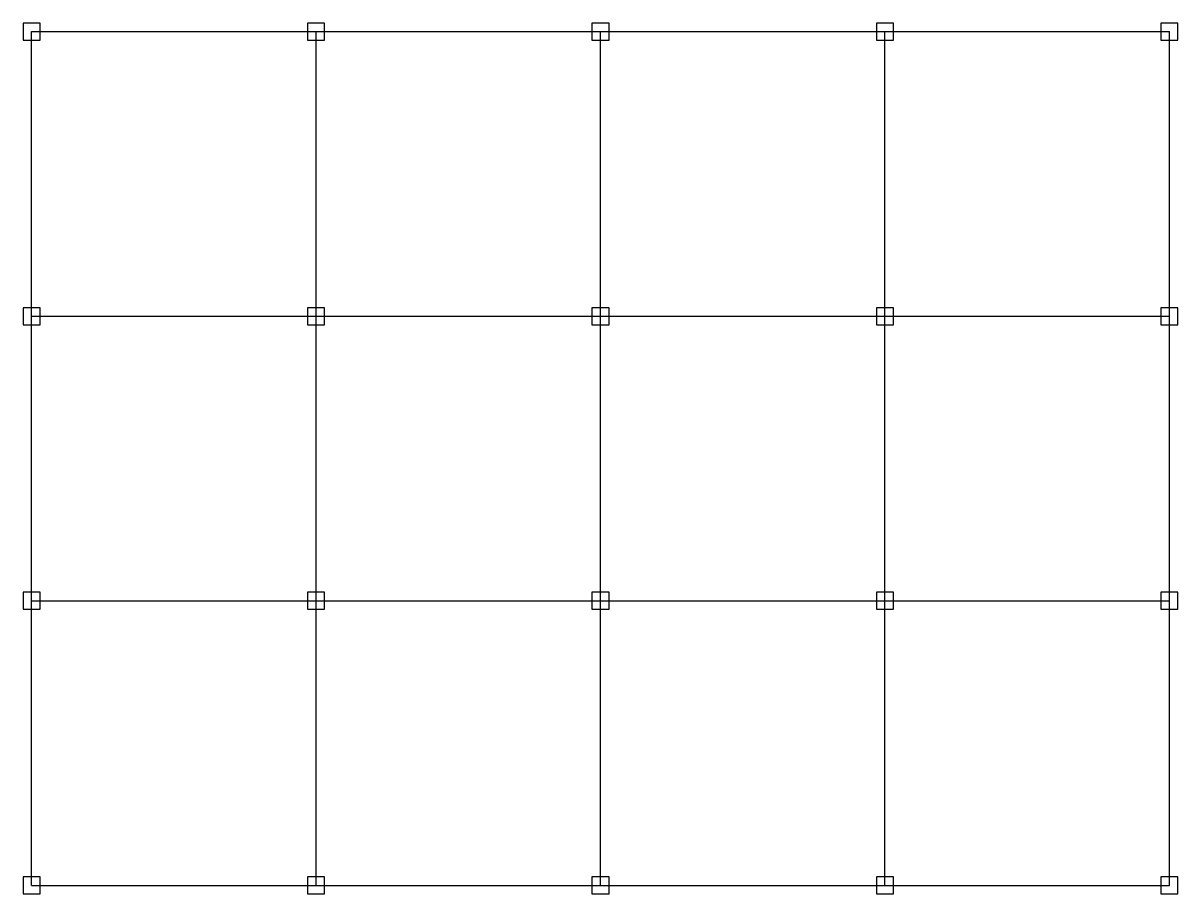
# Model space of a CAD drawing. Header units: metres. Extents: x -150 to 20150, y -150 to 15150.
import ezdxf

# ---------------------------------------------------------------- set-up
doc = ezdxf.new("R2010")
doc.units = ezdxf.units.M
doc.layers.add('BEAMS', color=3, linetype='Continuous')
doc.layers.add('COLUMNS', color=1, linetype='Continuous')

msp = doc.modelspace()

# ---------------------------------------------------------------- linework, layer by layer
at = {"layer": 'BEAMS'}
for p, q in [((0, 15000), (5000, 15000)), ((0, 10000), (0, 15000)), ((5000, 15000), (10000, 15000)), ((5000, 10000), (5000, 15000)), ((10000, 15000), (15000, 15000)), ((10000, 10000), (10000, 15000)), ((15000, 15000), (20000, 15000)), ((15000, 10000), (15000, 15000)), ((20000, 10000), (20000, 15000)), ((0, 10000), (5000, 10000)), ((0, 5000), (0, 10000)), ((5000, 10000), (10000, 10000)), ((5000, 5000), (5000, 10000)), ((10000, 10000), (15000, 10000)), ((10000, 5000), (10000, 10000)), ((15000, 10000), (20000, 10000)), ((15000, 5000), (15000, 10000)), ((20000, 5000), (20000, 10000)), ((0, 5000), (5000, 5000)), ((0, 0), (0, 5000)), ((5000, 5000), (10000, 5000)), ((5000, 0), (5000, 5000)), ((10000, 5000), (15000, 5000)), ((10000, 0), (10000, 5000)), ((15000, 5000), (20000, 5000)), ((15000, 0), (15000, 5000)), ((20000, 0), (20000, 5000)), ((0, 0), (5000, 0)), ((5000, 0), (10000, 0)), ((10000, 0), (15000, 0)), ((15000, 0), (20000, 0))]:
    msp.add_line(p, q, dxfattribs=at)
at = {"layer": 'COLUMNS'}
for points in [[(-150, 14850), (150, 14850), (150, 15150), (-150, 15150)], [(4850, 14850), (5150, 14850), (5150, 15150), (4850, 15150)], [(9850, 14850), (10150, 14850), (10150, 15150), (9850, 15150)], [(14850, 14850), (15150, 14850), (15150, 15150), (14850, 15150)], [(19850, 14850), (20150, 14850), (20150, 15150), (19850, 15150)], [(-150, 9850), (150, 9850), (150, 10150), (-150, 10150)], [(4850, 9850), (5150, 9850), (5150, 10150), (4850, 10150)], [(9850, 9850), (10150, 9850), (10150, 10150), (9850, 10150)], [(14850, 9850), (15150, 9850), (15150, 10150), (14850, 10150)], [(19850, 9850), (20150, 9850), (20150, 10150), (19850, 10150)], [(-150, 4850), (150, 4850), (150, 5150), (-150, 5150)], [(4850, 4850), (5150, 4850), (5150, 5150), (4850, 5150)], [(9850, 4850), (10150, 4850), (10150, 5150), (9850, 5150)], [(14850, 4850), (15150, 4850), (15150, 5150), (14850, 5150)], [(19850, 4850), (20150, 4850), (20150, 5150), (19850, 5150)], [(-150, -150), (150, -150), (150, 150), (-150, 150)], [(4850, -150), (5150, -150), (5150, 150), (4850, 150)], [(9850, -150), (10150, -150), (10150, 150), (9850, 150)], [(14850, -150), (15150, -150), (15150, 150), (14850, 150)], [(19850, -150), (20150, -150), (20150, 150), (19850, 150)]]:
    msp.add_lwpolyline(points, close=True, dxfattribs=at)

doc.saveas('drawing.dxf')
